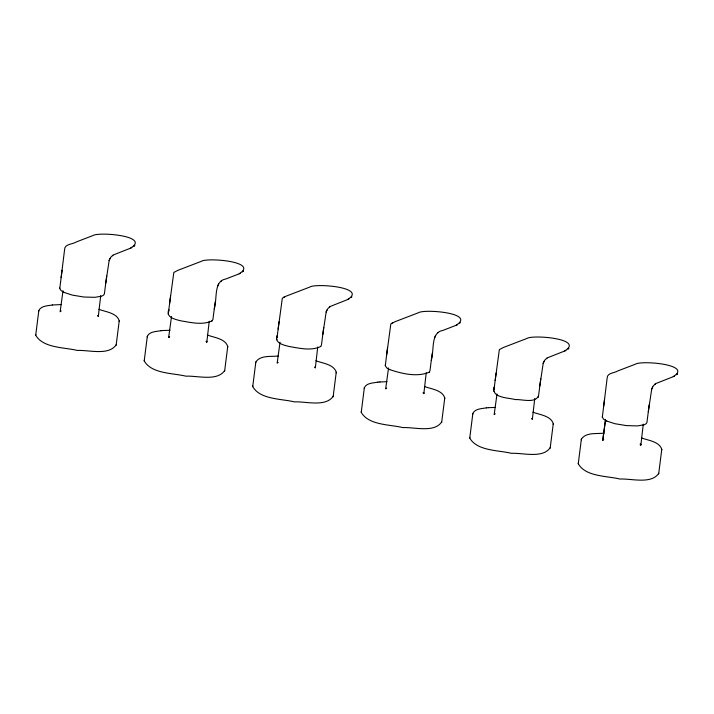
<?xml version="1.0" encoding="UTF-8"?>
<svg xmlns="http://www.w3.org/2000/svg" width="714" height="714" viewBox="0 0 714 714"><rect width="100%" height="100%" fill="white"/><g stroke="black" fill="none" stroke-linecap="round" stroke-linejoin="round"><path stroke-width="1.07" d="M64.224 292.481L61.056 290.598L59.771 288.527L62.047 270.249M212.174 320.809C202.517 325.441 190.87 322.478 180.776 320.818C175.644 319.497 165.255 317.427 168.825 309.724L168.513 312.134L170.557 295.971M320.684 346.522C311.027 351.154 299.38 348.191 289.286 346.531C284.154 345.21 273.765 343.139 277.335 335.437L277.023 337.856L279.067 321.684M389.755 369.629L386.586 367.746L385.301 365.684L387.577 347.406M540.73 378.884L538.615 395.377C535.75 403.856 521.827 399.081 515.205 399.581C508.636 397.609 490.759 398.117 494.356 386.872L494.043 389.291L496.087 373.119M606.775 421.064L603.607 419.18L602.321 417.119L604.597 398.84M59.771 288.438L59.797 287.992M168.281 314.16L168.308 313.714M276.791 339.873L276.818 339.427M385.301 365.595L385.319 365.149M493.811 391.317L493.829 390.861M602.321 417.03L602.339 416.583M52.336 304.985C47.883 305.887 41.028 305.681 38.824 310.554L35.709 335.187C43.072 348.218 64.394 347.254 77.38 350.449C88.634 349.833 108.947 355.947 116.212 344.71M116.114 345.38L119.238 320.747C116.685 312.777 105.592 311.956 98.88 309.296M160.846 330.707C156.393 331.608 149.538 331.394 147.334 336.267L144.219 360.909C151.582 373.94 172.904 372.967 185.89 376.171C197.144 375.546 217.458 381.669 224.714 370.423M224.624 371.101L227.748 346.46C225.187 338.516 214.111 337.66 207.39 335.018M278.522 355.991C271.311 356.893 260.378 354.929 255.844 361.989L252.729 386.622C260.092 399.653 281.414 398.689 294.4 401.884C305.654 401.268 325.968 407.382 333.224 396.145M333.135 396.814L336.258 372.181C333.697 364.211 322.612 363.39 315.9 360.731M377.867 382.142C373.413 383.043 366.559 382.829 364.354 387.702L361.239 412.344C368.602 425.374 389.924 424.402 402.91 427.606C414.165 426.981 434.478 433.103 441.734 421.858M441.645 422.536L444.768 397.894C442.207 389.933 431.122 389.112 424.411 386.452M486.377 407.855C481.914 408.756 475.069 408.551 472.864 413.424L469.75 438.057C477.113 451.087 498.434 450.123 511.42 453.319C522.675 452.703 542.988 458.816 550.244 447.58M550.155 448.249L553.279 423.616C550.717 415.646 539.632 414.825 532.921 412.165M604.053 433.148C596.833 434.041 585.908 432.077 581.374 439.137L578.26 463.779C585.623 476.809 606.945 475.836 619.93 479.04C631.185 478.416 651.489 484.538 658.754 473.293M658.665 473.971L661.78 449.329C659.192 441.377 648.178 440.538 641.431 437.887M61.136 277.63L64.59 249.614C64.537 243.769 72.846 244.411 76.425 241.894L92.784 235.629C98.478 231.523 151.921 235.986 130.028 248.383L113.508 254.889L110.911 257.049L109.126 260.565L109.438 259.673M169.646 303.352L173.814 272.462L177.848 270.338L201.294 261.351C206.953 257.281 260.476 261.645 238.538 274.096L225.847 278.978C213.486 281.084 217.404 298.318 214.271 308.876M278.157 329.065L282.325 298.184L286.359 296.06L309.805 287.064C315.543 283.012 368.87 287.34 347.04 299.818L330.528 306.324L327.931 308.484L326.146 312L326.459 311.108M386.667 354.787L390.835 323.897L394.869 321.773L418.315 312.786C424.054 308.725 477.38 313.062 455.55 325.53L442.867 330.412C430.497 332.519 434.424 349.753 431.292 360.311M495.177 380.5L499.345 349.619L503.379 347.495L526.825 338.498C532.519 334.402 585.962 338.847 564.06 351.252L547.549 357.759L544.952 359.918L543.167 363.435L543.479 362.542M603.687 406.221L607.141 378.206C606.98 372.681 614.656 373.136 618.012 370.852L635.335 364.22C641.029 360.115 694.472 364.577 672.57 376.965L656.05 383.472L653.462 385.631L651.677 389.148L651.953 388.345M63.01 290.794L60.137 311.741L61.181 310.965M100.719 295.578L98.3 316.579L97.506 315.57M171.521 316.516L168.647 337.454L169.691 336.678M209.229 321.291L206.81 342.292L206.016 341.283M280.031 342.229L277.157 363.176L278.201 362.4M317.739 347.013L315.32 368.013L314.526 367.005M388.541 367.951L385.667 388.889L386.711 388.113M426.249 372.726L423.83 393.726L423.036 392.718M497.006 393.985L494.177 414.611L495.221 413.834M534.759 398.448L532.341 419.448L531.546 418.44M605.517 419.698L602.687 440.324L603.732 439.547M603.027 439.431L602.857 440.092L605.427 420.439M643.269 424.161L640.851 445.161L640.056 444.153M106.689 276.015L104.378 293.847L103.709 295.052L101.781 296.158L94.882 297.327L83.806 297.015L72.266 295.096L64.18 292.463M215.2 301.736L212.915 319.444L211.88 321.05M323.71 327.449L321.452 344.996L320.729 346.486M432.22 353.171L429.962 370.709L429.23 372.208M649.231 404.606L646.929 422.438L646.206 423.679L644.331 424.741L637.423 425.919L626.356 425.598L614.816 423.688L606.73 421.046M105.761 283.155L109.153 260.503M322.782 334.589L326.173 311.938M539.802 386.024L543.193 363.372M648.312 411.746L651.703 389.085M38.734 311.224L38.824 310.554M35.709 335.187L35.798 334.518M119.149 321.416L119.238 320.747M147.245 336.946L147.334 336.267M144.219 360.909L144.308 360.231M227.659 347.138L227.748 346.46M255.755 362.658L255.844 361.989M252.729 386.622L252.818 385.953M336.169 372.851L336.258 372.181M364.265 388.38L364.354 387.702M361.239 412.344L361.329 411.666M444.67 398.573L444.768 397.894M472.775 414.093L472.864 413.424M469.75 438.057L469.839 437.387M553.18 424.286L553.279 423.616M581.285 439.815L581.374 439.137M578.26 463.779L578.349 463.1M661.691 450.007L661.78 449.329M538.418 396.716L538.106 397.484M217.663 286.216L217.913 285.475M434.683 337.651L435.602 335.455M109.76 258.905L110.072 258.298M218.27 284.627L218.582 284.02M326.78 310.34L327.092 309.733M543.8 361.775L544.113 361.168M652.31 387.497L652.623 386.89M459.629 323.219L460.244 322.549M429.194 372.244C416.789 377.331 401.991 373.708 389.71 369.611M112.892 255.237L112.348 255.603M221.394 280.95L220.858 281.325M329.904 306.672L329.368 307.038M438.414 332.385L437.878 332.76M546.924 358.107L546.389 358.473M655.434 383.82L654.899 384.194M283.663 297.22L284.234 296.962M392.173 322.942L392.745 322.674M130.707 248.097L131.858 247.579M239.824 273.542L240.368 273.301M348.334 299.264L348.878 299.014M456.844 324.977L457.388 324.736M565.354 350.699L565.899 350.449M674.409 376.171L673.257 376.689M239.217 273.819L239.752 273.578M347.727 299.532L348.262 299.291M456.237 325.254L456.773 325.013M564.747 350.967L565.283 350.726M162.899 330.528L170.012 330.279M379.919 381.963L387.033 381.713M488.43 407.676L495.543 407.426M52.265 304.994L61.502 304.557M160.775 330.716L162.97 330.52M377.795 382.151L379.991 381.954M486.305 407.864L488.501 407.676M206.703 341.346L206.694 342.051L206.703 341.346M423.723 392.78L423.714 393.485L423.723 392.78M640.735 444.215L640.735 444.92L640.735 444.215M168.986 336.562L168.816 337.258L168.986 336.562M134.714 245.393L134.098 246.062L134.714 245.393M243.224 271.115L242.608 271.784L243.224 271.115M351.734 296.828L351.118 297.497L351.734 296.828M568.755 348.262L568.139 348.932L568.755 348.262M677.265 373.984L676.649 374.654L677.265 373.984"/></g></svg>
